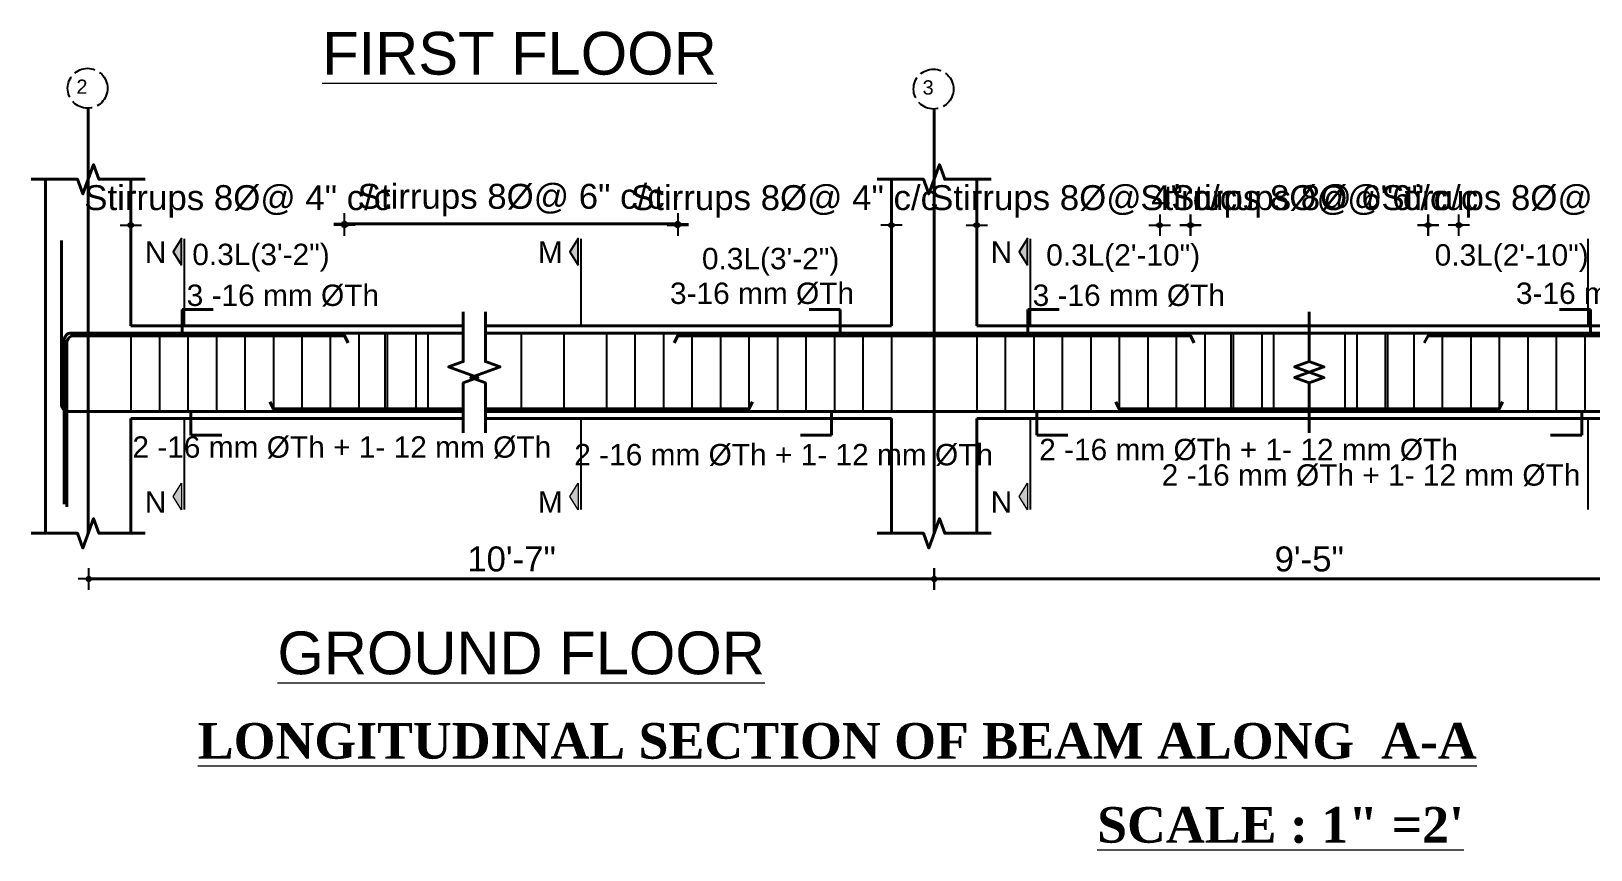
# Model space of a CAD drawing. Header units: inches. Extents: x -4597 to 93300, y -14139 to 5932.
# Drawn here: x 4019.8 to 4457.8, y -9684.2 to -9454.4 of the extents above; entities that cross this region are included whole.
import ezdxf
from ezdxf.enums import TextEntityAlignment as Align

# ---------------------------------------------------------------- set-up
doc = ezdxf.new("R2010")
doc.units = ezdxf.units.IN
doc.header["$LTSCALE"] = 0.5
doc.header["$MEASUREMENT"] = 0
doc.header["$PDMODE"] = 66
doc.linetypes.add('ACAD_ISO02W100', pattern=[15, 12, -3])
for name, color, linetype, lineweight in [('BAR', 5, 'Continuous', 40), ('HATCH1', 4, 'ACAD_ISO02W100', 13), ('TEXT', 220, 'Continuous', 9), ('wall', 20, 'Continuous', 40)]:
    doc.layers.add(name, color=color, linetype=linetype, lineweight=lineweight)
doc.layers.add('DIMENSION', color=5, linetype='Continuous')
doc.layers.add('STIRRUP', color=10, linetype='Continuous')
doc.styles.add('1.8', font='times.ttf', dxfattribs={"width": 0.8, "height": 6})
doc.styles.add('style1', font='arial.ttf', dxfattribs={"height": 7})
doc.dimstyles.new('1.4', dxfattribs={"dimscale": 0, "dimtxt": 6, "dimasz": 0.5, "dimexe": 2, "dimexo": 9, "dimgap": 2, "dimtad": 1, "dimdec": 0, "dimlfac": 0.5, "dimzin": 3, "dimdsep": 46, "dimlunit": 4, "dimtxsty": '1.8', "dimblk": 'DIM', "dimcen": 3, "dimdle": 3, "dimse1": 1, "dimse2": 1, "dimclrd": 256, "dimclre": 256, "dimclrt": 7, "dimadec": 1, "dimazin": 2, "dimtfac": 1, "dimtdec": 0, "dimtix": 1, "dimtofl": 0, "dimtmove": 2, "dimatfit": 3, "dimldrblk": 'ARW', "dimfxl": 2, "dimfrac": 2, "dimtolj": 2, "dimtzin": 0, "dimarcsym": 0})

# ---------------------------------------------------------------- blocks, each defined once
blk = doc.blocks.new('DIM')
at = {"layer": 'DIMENSION'}
h = blk.add_hatch(color=256, dxfattribs=at)
h.paths.add_polyline_path([(0, 1.28), (0, 0), (1.28, 0, 0.414214)])
h.paths.add_polyline_path([(1.28, 0), (0, 0), (0, -1.28, 0.414214)])
h.paths.add_polyline_path([(0, 0), (-1.28, 0, 0.414214), (0, -1.28)])
h.paths.add_polyline_path([(0, 1.28, 0.414214), (-1.28, 0), (0, 0)])
for p, q in [((-6, 0), (6, 0)), ((0, 6), (0, -6))]:
    blk.add_line(p, q, dxfattribs=at)
blk.add_circle((0, 0), 1.28, dxfattribs=at)
blk = doc.blocks.new('*D721')
at = {"layer": 'Defpoints', "color": 0, "ltscale": 10, "transparency": 16777216}
for p in [(88826.57, 17143.18), (88901.92, 17126.64), (88826.57, 17112.13)]:
    blk.add_point(p, dxfattribs=at)
at = {"layer": 'DIMENSION', "lineweight": -2, "ltscale": 10, "transparency": 16777216}
for p, q in [((88826.07, 17143.18), (88825.57, 17143.18)), ((88902.42, 17143.18), (88902.92, 17143.18))]:
    blk.add_line(p, q, dxfattribs=at)
at = {"layer": 'DIMENSION', "lineweight": -2, "ltscale": 10, "transparency": 16777216, "xscale": 0.5, "yscale": 0.5, "zscale": 0.5}
blk.add_blockref('DIM', (88826.57, 17143.18), dxfattribs=at)
at = {"layer": 'DIMENSION', "lineweight": -2, "ltscale": 10, "transparency": 16777216, "xscale": 0.5, "yscale": 0.5, "zscale": 0.5, "rotation": 180}
blk.add_blockref('DIM', (88901.92, 17143.18), dxfattribs=at)
at = {"layer": 'DIMENSION', "color": 7, "ltscale": 10, "transparency": 16777216, "insert": (88864.25, 17149.84), "char_height": 7, "attachment_point": 5, "style": 'style1'}
blk.add_mtext('\\A2;Stirrups 8%%C@ 6" c/c', dxfattribs=at)
blk = doc.blocks.new('ARW')
at = {"layer": 'DIMENSION'}
blk.add_lwpolyline([(10, 0, 0, 6, 0), (0, 0, 0, 0, 0), (10, 0, 0, 0, 0)], format="xyseb", dxfattribs=at)
blk = doc.blocks.new('*D722')
at = {"layer": 'Defpoints', "color": 0, "ltscale": 10, "transparency": 16777216}
for p in [(88766.57, 17143.18), (88766.57, 17129.64), (88826.57, 17112.13)]:
    blk.add_point(p, dxfattribs=at)
at = {"layer": 'DIMENSION', "lineweight": -2, "ltscale": 10, "transparency": 16777216}
for p, q in [((88766.07, 17143.18), (88765.57, 17143.18)), ((88827.07, 17143.18), (88827.57, 17143.18))]:
    blk.add_line(p, q, dxfattribs=at)
at = {"layer": 'DIMENSION', "lineweight": -2, "ltscale": 10, "transparency": 16777216, "xscale": 0.5, "yscale": 0.5, "zscale": 0.5}
blk.add_blockref('DIM', (88766.57, 17143.18), dxfattribs=at)
at = {"layer": 'DIMENSION', "lineweight": -2, "ltscale": 10, "transparency": 16777216, "xscale": 0.5, "yscale": 0.5, "zscale": 0.5, "rotation": 180}
blk.add_blockref('DIM', (88826.57, 17143.18), dxfattribs=at)
at = {"layer": 'DIMENSION', "color": 7, "ltscale": 10, "transparency": 16777216, "insert": (88796.57, 17149.84), "char_height": 7, "attachment_point": 5, "style": 'style1'}
blk.add_mtext('\\A2;Stirrups 8%%C@ 4" c/c', dxfattribs=at)
blk = doc.blocks.new('*D723')
at = {"layer": 'Defpoints', "color": 0, "ltscale": 10, "transparency": 16777216}
for p in [(88742.57, 17143.18), (88742.57, 17129.64), (88682.57, 17112.13)]:
    blk.add_point(p, dxfattribs=at)
at = {"layer": 'DIMENSION', "lineweight": -2, "ltscale": 10, "transparency": 16777216}
for p, q in [((88682.07, 17143.18), (88681.57, 17143.18)), ((88743.07, 17143.18), (88743.57, 17143.18))]:
    blk.add_line(p, q, dxfattribs=at)
at = {"layer": 'DIMENSION', "lineweight": -2, "ltscale": 10, "transparency": 16777216, "xscale": 0.5, "yscale": 0.5, "zscale": 0.5}
blk.add_blockref('DIM', (88682.57, 17143.18), dxfattribs=at)
at = {"layer": 'DIMENSION', "lineweight": -2, "ltscale": 10, "transparency": 16777216, "xscale": 0.5, "yscale": 0.5, "zscale": 0.5, "rotation": 180}
blk.add_blockref('DIM', (88742.57, 17143.18), dxfattribs=at)
at = {"layer": 'DIMENSION', "color": 7, "ltscale": 10, "transparency": 16777216, "insert": (88712.57, 17149.84), "char_height": 7, "attachment_point": 5, "style": 'style1'}
blk.add_mtext('\\A2;Stirrups 8%%C@ 4" c/c', dxfattribs=at)
blk = doc.blocks.new('*D724')
at = {"layer": 'Defpoints', "color": 0, "ltscale": 10, "transparency": 16777216}
for p in [(88529.01, 17143.18), (88529.01, 17129.64), (88589.01, 17112.13)]:
    blk.add_point(p, dxfattribs=at)
at = {"layer": 'DIMENSION', "lineweight": -2, "ltscale": 10, "transparency": 16777216}
for p, q in [((88528.51, 17143.18), (88528.01, 17143.18)), ((88589.51, 17143.18), (88590.01, 17143.18))]:
    blk.add_line(p, q, dxfattribs=at)
at = {"layer": 'DIMENSION', "lineweight": -2, "ltscale": 10, "transparency": 16777216, "xscale": 0.5, "yscale": 0.5, "zscale": 0.5}
blk.add_blockref('DIM', (88529.01, 17143.18), dxfattribs=at)
at = {"layer": 'DIMENSION', "lineweight": -2, "ltscale": 10, "transparency": 16777216, "xscale": 0.5, "yscale": 0.5, "zscale": 0.5, "rotation": 180}
blk.add_blockref('DIM', (88589.01, 17143.18), dxfattribs=at)
at = {"layer": 'DIMENSION', "color": 7, "ltscale": 10, "transparency": 16777216, "insert": (88559.01, 17149.84), "char_height": 7, "attachment_point": 5, "style": 'style1'}
blk.add_mtext('\\A2;Stirrups 8%%C@ 4" c/c', dxfattribs=at)
blk = doc.blocks.new('*D756')
at = {"layer": 'Defpoints', "color": 0, "ltscale": 10, "transparency": 16777216}
for p in [(88589.01, 17143.55), (88589.01, 17112.13), (88682.57, 17112.13)]:
    blk.add_point(p, dxfattribs=at)
at = {"layer": 'DIMENSION', "lineweight": -2, "ltscale": 10, "transparency": 16777216}
blk.add_line((88682.07, 17143.55), (88589.51, 17143.55), dxfattribs=at)
at = {"layer": 'DIMENSION', "lineweight": -2, "ltscale": 10, "transparency": 16777216, "xscale": 0.5, "yscale": 0.5, "zscale": 0.5, "rotation": 180}
blk.add_blockref('DIM', (88589.01, 17143.55), dxfattribs=at)
at = {"layer": 'DIMENSION', "lineweight": -2, "ltscale": 10, "transparency": 16777216, "xscale": 0.5, "yscale": 0.5, "zscale": 0.5}
blk.add_blockref('DIM', (88682.57, 17143.55), dxfattribs=at)
at = {"layer": 'DIMENSION', "color": 7, "ltscale": 10, "transparency": 16777216, "insert": (88635.79, 17150.21), "char_height": 7, "attachment_point": 5, "style": 'style1'}
blk.add_mtext('\\A2;Stirrups 8%%C@ 6" c/c', dxfattribs=at)
blk = doc.blocks.new('*D725')
at = {"layer": 'Defpoints', "color": 0, "ltscale": 10, "transparency": 16777216}
for p in [(88754.57, 17056.69), (88965.28, 17058.4), (88754.57, 17043.87)]:
    blk.add_point(p, dxfattribs=at)
at = {"layer": 'DIMENSION', "lineweight": -2, "ltscale": 10, "transparency": 16777216}
blk.add_line((88964.78, 17043.87), (88755.07, 17043.87), dxfattribs=at)
at = {"layer": 'DIMENSION', "lineweight": -2, "ltscale": 10, "transparency": 16777216, "xscale": 0.5, "yscale": 0.5, "zscale": 0.5, "rotation": 180}
blk.add_blockref('DIM', (88754.57, 17043.87), dxfattribs=at)
at = {"layer": 'DIMENSION', "lineweight": -2, "ltscale": 10, "transparency": 16777216, "xscale": 0.5, "yscale": 0.5, "zscale": 0.5}
blk.add_blockref('DIM', (88965.28, 17043.87), dxfattribs=at)
at = {"layer": 'DIMENSION', "color": 7, "ltscale": 10, "transparency": 16777216, "insert": (88859.92, 17049.45), "char_height": 7, "attachment_point": 5, "style": 'style1'}
blk.add_mtext('\\A2;9{\\fArial TUR|b0|i0|c162|p34;\'-}5{\\fArial TUR|b0|i0|c162|p34;"}', dxfattribs=at)
blk = doc.blocks.new('*D726')
at = {"layer": 'Defpoints', "color": 0, "ltscale": 10, "transparency": 16777216}
for p in [(88517.22, 17056.69), (88754.57, 17056.69), (88517.22, 17043.87)]:
    blk.add_point(p, dxfattribs=at)
at = {"layer": 'DIMENSION', "lineweight": -2, "ltscale": 10, "transparency": 16777216}
blk.add_line((88754.07, 17043.87), (88517.72, 17043.87), dxfattribs=at)
at = {"layer": 'DIMENSION', "lineweight": -2, "ltscale": 10, "transparency": 16777216, "xscale": 0.5, "yscale": 0.5, "zscale": 0.5, "rotation": 180}
blk.add_blockref('DIM', (88517.22, 17043.87), dxfattribs=at)
at = {"layer": 'DIMENSION', "lineweight": -2, "ltscale": 10, "transparency": 16777216, "xscale": 0.5, "yscale": 0.5, "zscale": 0.5}
blk.add_blockref('DIM', (88754.57, 17043.87), dxfattribs=at)
at = {"layer": 'DIMENSION', "color": 7, "ltscale": 10, "transparency": 16777216, "insert": (88635.9, 17049.45), "char_height": 7, "attachment_point": 5, "style": 'style1'}
blk.add_mtext('\\A2;10{\\fArial TUR|b0|i0|c162|p34;\'-}7{\\fArial TUR|b0|i0|c162|p34;"}', dxfattribs=at)
blk = doc.blocks.new('*D729')
at = {"layer": 'Defpoints', "color": 0, "ltscale": 10, "transparency": 16777216}
for p in [(88893.28, 17143.18), (88817.92, 17126.64), (88893.28, 17112.13)]:
    blk.add_point(p, dxfattribs=at)
at = {"layer": 'DIMENSION', "lineweight": -2, "ltscale": 10, "transparency": 16777216}
for p, q in [((88817.42, 17143.18), (88816.92, 17143.18)), ((88893.78, 17143.18), (88894.28, 17143.18))]:
    blk.add_line(p, q, dxfattribs=at)
at = {"layer": 'DIMENSION', "lineweight": -2, "ltscale": 10, "transparency": 16777216, "xscale": 0.5, "yscale": 0.5, "zscale": 0.5}
blk.add_blockref('DIM', (88817.92, 17143.18), dxfattribs=at)
at = {"layer": 'DIMENSION', "lineweight": -2, "ltscale": 10, "transparency": 16777216, "xscale": 0.5, "yscale": 0.5, "zscale": 0.5, "rotation": 180}
blk.add_blockref('DIM', (88893.28, 17143.18), dxfattribs=at)
at = {"layer": 'DIMENSION', "color": 7, "ltscale": 10, "transparency": 16777216, "insert": (88855.6, 17149.84), "char_height": 7, "attachment_point": 5, "style": 'style1'}
blk.add_mtext('\\A2;Stirrups 8%%C@ 6" c/c', dxfattribs=at)
blk = doc.blocks.new('*D730')
at = {"layer": 'Defpoints', "color": 0, "ltscale": 10, "transparency": 16777216}
for p in [(88953.28, 17143.18), (88953.28, 17129.64), (88893.28, 17112.13)]:
    blk.add_point(p, dxfattribs=at)
at = {"layer": 'DIMENSION', "lineweight": -2, "ltscale": 10, "transparency": 16777216}
for p, q in [((88892.78, 17143.18), (88892.28, 17143.18)), ((88953.78, 17143.18), (88954.28, 17143.18))]:
    blk.add_line(p, q, dxfattribs=at)
at = {"layer": 'DIMENSION', "lineweight": -2, "ltscale": 10, "transparency": 16777216, "xscale": 0.5, "yscale": 0.5, "zscale": 0.5}
blk.add_blockref('DIM', (88893.28, 17143.18), dxfattribs=at)
at = {"layer": 'DIMENSION', "lineweight": -2, "ltscale": 10, "transparency": 16777216, "xscale": 0.5, "yscale": 0.5, "zscale": 0.5, "rotation": 180}
blk.add_blockref('DIM', (88953.28, 17143.18), dxfattribs=at)
at = {"layer": 'DIMENSION', "color": 7, "ltscale": 10, "transparency": 16777216, "insert": (88923.28, 17149.84), "char_height": 7, "attachment_point": 5, "style": 'style1'}
blk.add_mtext('\\A2;Stirrups 8%%C@ 4" c/c', dxfattribs=at)
blk = doc.blocks.new('1111111')
at = {"layer": 'TEXT', "ltscale": 10}
for points in [[(88543.21, 17139.42), (88543.21, 17131.92), (88540.9, 17135.67)], [(88654.58, 17139.42), (88654.58, 17131.92), (88652.27, 17135.67)], [(88780.77, 17139.42), (88780.77, 17131.92), (88778.46, 17135.67)], [(88543.21, 17063.28), (88543.21, 17070.79), (88540.9, 17067.04)], [(88654.58, 17063.28), (88654.58, 17070.79), (88652.27, 17067.04)], [(88780.77, 17063.28), (88780.77, 17070.79), (88778.46, 17067.04)]]:
    blk.add_hatch(color=256, dxfattribs=at).paths.add_polyline_path(points)
for p, q in [((88517.01, 17156.04), (88517.01, 17175.99)), ((88754.57, 17156.04), (88754.57, 17175.99)), ((88517.01, 17156.04), (88517.01, 17056.69)), ((88754.57, 17156.04), (88754.57, 17056.69)), ((88517.01, 17056.69), (88517.01, 17076.64)), ((88754.57, 17056.69), (88754.57, 17076.64))]:
    blk.add_line(p, q)
at = {"ltscale": 10}
for p, q in [((88505.01, 17112.13), (88505.01, 17156.04)), ((88529.01, 17114.88), (88529.01, 17156.04)), ((88742.57, 17114.88), (88742.57, 17156.04)), ((88766.57, 17114.88), (88766.57, 17156.04)), ((88622.36, 17114.88), (88529.01, 17114.88)), ((88628.57, 17114.88), (88742.57, 17114.88)), ((88859.92, 17114.88), (88766.57, 17114.88)), ((88859.92, 17114.88), (88953.28, 17114.88)), ((88505.01, 17056.69), (88505.01, 17112.13)), ((88622.36, 17088.88), (88529.01, 17088.88)), ((88529.01, 17056.69), (88529.01, 17088.88)), ((88628.57, 17088.88), (88742.57, 17088.88)), ((88742.57, 17056.69), (88742.57, 17088.88)), ((88859.92, 17088.88), (88766.57, 17088.88)), ((88766.57, 17056.69), (88766.57, 17088.88)), ((88859.92, 17088.88), (88953.28, 17088.88))]:
    blk.add_line(p, q, dxfattribs=at)
at = {"linetype": 'Continuous', "ltscale": 10}
for points in [[(88501.01, 17156.04), (88514.01, 17156.04), (88515.51, 17151.92), (88518.51, 17160.16), (88520.01, 17156.04), (88533.01, 17156.04)], [(88738.57, 17156.04), (88751.57, 17156.04), (88753.07, 17151.92), (88756.07, 17160.16), (88757.57, 17156.04), (88770.57, 17156.04)], [(88622.36, 17118.88), (88622.36, 17104.88), (88618.24, 17103.38), (88626.48, 17100.38), (88622.36, 17098.88), (88622.36, 17084.88)], [(88622.36, 17118.88), (88622.36, 17104.88), (88618.24, 17103.38), (88626.48, 17100.38), (88622.36, 17098.88), (88622.36, 17084.88)], [(88628.57, 17118.88), (88628.57, 17104.88), (88632.69, 17103.38), (88624.45, 17100.38), (88628.57, 17098.88), (88628.57, 17084.88)], [(88628.57, 17118.88), (88628.57, 17104.88), (88632.69, 17103.38), (88624.45, 17100.38), (88628.57, 17098.88), (88628.57, 17084.88)], [(88859.92, 17118.88), (88859.92, 17104.88), (88855.8, 17103.38), (88864.05, 17100.38), (88859.92, 17098.88), (88859.92, 17084.88)], [(88859.92, 17118.88), (88859.92, 17104.88), (88855.8, 17103.38), (88864.05, 17100.38), (88859.92, 17098.88), (88859.92, 17084.88)], [(88859.92, 17118.88), (88859.92, 17104.88), (88864.05, 17103.38), (88855.8, 17100.38), (88859.92, 17098.88), (88859.92, 17084.88)], [(88859.92, 17118.88), (88859.92, 17104.88), (88864.05, 17103.38), (88855.8, 17100.38), (88859.92, 17098.88), (88859.92, 17084.88)], [(88501.01, 17056.69), (88514.01, 17056.69), (88515.51, 17052.56), (88518.51, 17060.81), (88520.01, 17056.69), (88533.01, 17056.69)], [(88738.57, 17056.69), (88751.57, 17056.69), (88753.07, 17052.56), (88756.07, 17060.81), (88757.57, 17056.69), (88770.57, 17056.69)]]:
    blk.add_lwpolyline(points, dxfattribs=at)
at = {"layer": 'BAR', "ltscale": 10}
for p, q in [((88517.01, 17112.88), (88622.36, 17112.88)), ((88754.57, 17112.88), (88628.57, 17112.88)), ((88754.57, 17112.88), (88859.92, 17112.88)), ((88965.28, 17112.88), (88859.92, 17112.88)), ((88517.01, 17090.88), (88622.36, 17090.88)), ((88754.57, 17090.88), (88628.57, 17090.88)), ((88754.57, 17090.88), (88859.92, 17090.88)), ((88965.28, 17090.88), (88859.92, 17090.88))]:
    blk.add_line(p, q, dxfattribs=at)
for points in [[(88529.01, 17090.88), (88511.52, 17090.88, -0.414214), (88509.51, 17092.89), (88509.51, 17138.88)], [(88510.26, 17064.88), (88510.26, 17110.86, -0.414214), (88512.27, 17112.88), (88529.01, 17112.88)], [(88511.01, 17064.13), (88511.01, 17110.11, -0.414214), (88513.02, 17112.13), (88529.01, 17112.13)]]:
    blk.add_lwpolyline(points, format="xyb", dxfattribs=at)
for points in [[(88590.05, 17110.13), (88589.01, 17112.13), (88517.01, 17112.13)], [(88681.53, 17110.13), (88682.57, 17112.13), (88754.57, 17112.13)], [(88827.62, 17110.13), (88826.57, 17112.13), (88754.57, 17112.13)], [(88892.23, 17110.13), (88893.28, 17112.13), (88965.28, 17112.13)], [(88568.05, 17093.63), (88569.01, 17091.63), (88622.36, 17091.63)], [(88703.53, 17093.63), (88702.57, 17091.63), (88628.57, 17091.63)], [(88805.62, 17093.63), (88806.57, 17091.63), (88859.92, 17091.63)], [(88914.23, 17093.63), (88913.28, 17091.63), (88859.92, 17091.63)]]:
    blk.add_lwpolyline(points, dxfattribs=at)
at = {"layer": 'DIMENSION', "ltscale": 10}
for p, q in [((88544.06, 17114.88), (88544.06, 17139.37)), ((88655.44, 17114.88), (88655.44, 17139.37)), ((88781.63, 17114.88), (88781.63, 17139.37)), ((88938.22, 17114.88), (88938.22, 17139.37)), ((88544.06, 17063.33), (88544.06, 17088.88)), ((88655.44, 17063.33), (88655.44, 17088.88)), ((88781.63, 17063.33), (88781.63, 17088.88)), ((88938.22, 17063.33), (88938.22, 17088.88))]:
    blk.add_line(p, q, dxfattribs=at)
for points in [[(88543.21, 17131.92), (88543.21, 17139.42), (88540.9, 17135.67), (88543.21, 17131.92)], [(88654.58, 17131.92), (88654.58, 17139.42), (88652.27, 17135.67), (88654.58, 17131.92)], [(88780.77, 17131.92), (88780.77, 17139.42), (88778.46, 17135.67), (88780.77, 17131.92)]]:
    blk.add_lwpolyline(points, dxfattribs=at)
at = {"layer": 'HATCH1', "lineweight": 25}
for centre in [(88516.84, 17181.59), (88754.41, 17181.37)]:
    blk.add_circle(centre, 5.6, dxfattribs=at)
at = {"layer": 'STIRRUP'}
for p, q in [((88529.01, 17113.28), (88529.01, 17090.48)), ((88537.01, 17113.28), (88537.01, 17090.48)), ((88545.01, 17113.28), (88545.01, 17090.48)), ((88553.01, 17113.28), (88553.01, 17090.48)), ((88561.01, 17113.28), (88561.01, 17090.48)), ((88569.01, 17113.28), (88569.01, 17090.48)), ((88577.01, 17113.28), (88577.01, 17090.48)), ((88585.01, 17113.28), (88585.01, 17090.48)), ((88593.01, 17113.28), (88593.01, 17090.48)), ((88600.36, 17113.28), (88600.36, 17090.48)), ((88601.01, 17113.28), (88601.01, 17090.48)), ((88609.01, 17113.28), (88609.01, 17090.48)), ((88612.36, 17113.28), (88612.36, 17090.48)), ((88638.57, 17113.28), (88638.57, 17090.48)), ((88650.57, 17113.28), (88650.57, 17090.48)), ((88662.57, 17113.28), (88662.57, 17090.48)), ((88670.57, 17113.28), (88670.57, 17090.48)), ((88678.57, 17113.28), (88678.57, 17090.48)), ((88686.57, 17113.28), (88686.57, 17090.48)), ((88694.57, 17113.28), (88694.57, 17090.48)), ((88702.57, 17113.28), (88702.57, 17090.48)), ((88710.57, 17113.28), (88710.57, 17090.48)), ((88718.57, 17113.28), (88718.57, 17090.48)), ((88726.57, 17113.28), (88726.57, 17090.48)), ((88734.57, 17113.28), (88734.57, 17090.48)), ((88742.57, 17113.28), (88742.57, 17090.48)), ((88766.57, 17113.28), (88766.57, 17090.48)), ((88774.57, 17113.28), (88774.57, 17090.48)), ((88782.57, 17113.28), (88782.57, 17090.48)), ((88790.57, 17113.28), (88790.57, 17090.48)), ((88798.57, 17113.28), (88798.57, 17090.48)), ((88806.57, 17113.28), (88806.57, 17090.48)), ((88814.57, 17113.28), (88814.57, 17090.48)), ((88822.57, 17113.28), (88822.57, 17090.48)), ((88830.57, 17113.28), (88830.57, 17090.48)), ((88837.92, 17113.28), (88837.92, 17090.48)), ((88838.57, 17113.28), (88838.57, 17090.48)), ((88846.57, 17113.28), (88846.57, 17090.48)), ((88849.92, 17113.28), (88849.92, 17090.48)), ((88869.92, 17113.28), (88869.92, 17090.48)), ((88873.28, 17113.28), (88873.28, 17090.48)), ((88881.28, 17113.28), (88881.28, 17090.48)), ((88881.92, 17113.28), (88881.92, 17090.48)), ((88889.28, 17113.28), (88889.28, 17090.48)), ((88897.28, 17113.28), (88897.28, 17090.48)), ((88905.28, 17113.28), (88905.28, 17090.48)), ((88913.28, 17113.28), (88913.28, 17090.48)), ((88921.28, 17113.28), (88921.28, 17090.48)), ((88929.28, 17113.28), (88929.28, 17090.48)), ((88937.28, 17113.28), (88937.28, 17090.48))]:
    blk.add_line(p, q, dxfattribs=at)
at = {"layer": 'TEXT', "ltscale": 10}
for points in [[(88543.21, 17070.79), (88543.21, 17063.28), (88540.9, 17067.04), (88543.21, 17070.79)], [(88654.58, 17070.79), (88654.58, 17063.28), (88652.27, 17067.04), (88654.58, 17070.79)], [(88780.77, 17070.79), (88780.77, 17063.28), (88778.46, 17067.04), (88780.77, 17070.79)]]:
    blk.add_lwpolyline(points, dxfattribs=at)
at = {"layer": 'HATCH1', "lineweight": 25, "style": 'style1'}
for s, p in [('2', (88513.7, 17180.04)), ('3', (88751.34, 17179.82))]:
    blk.add_text(s, height=4, dxfattribs=at).set_placement(p)
at = {"layer": 'TEXT', "style": 'style1'}
for s, p in [('%%UFIRST FLOOR', (88638.12, 17191.42)), ('%%UGROUND FLOOR', (88638.6, 17023.13))]:
    blk.add_text(s, height=12, dxfattribs=at).set_placement(p, align=Align.MIDDLE_CENTER)
at = {"layer": 'TEXT', "ltscale": 10, "style": 'style1'}
for s, p in [('N', (88532.9, 17132.59)), ('M', (88643.31, 17132.59)), ('N', (88770.47, 17132.59)), ('3 -16 mm %%CTh ', (88544.67, 17120.5)), ('3-16 mm %%CTh', (88680.4, 17121.06)), ('3 -16 mm %%CTh ', (88782.24, 17120.5)), ('3-16 mm %%CTh', (88917.97, 17121.06)), ('2 -16 mm %%CTh + 1- 12 mm %%CTh', (88529.43, 17077.91)), ('2 -16 mm %%CTh + 1- 12 mm %%CTh', (88653.52, 17075.77)), ('2 -16 mm %%CTh + 1- 12 mm %%CTh', (88784.08, 17077.21)), ('2 -16 mm %%CTh + 1- 12 mm %%CTh', (88818.48, 17070.06)), ('N', (88532.9, 17062.46)), ('M', (88643.31, 17062.46)), ('N', (88770.47, 17062.46))]:
    blk.add_text(s, height=6, dxfattribs=at).set_placement(p)
at = {"layer": 'TEXT', "style": 'style1'}
for s, p in [('0.3L(3\'-2")', (88546.25, 17131.96)), ('0.3L(3\'-2")', (88689.37, 17130.79)), ('0.3L(2\'-10")', (88786.05, 17131.82)), ('0.3L(2\'-10")', (88895.16, 17131.82))]:
    blk.add_text(s, height=6, dxfattribs=at).set_placement(p)
at = {"layer": 'TEXT', "char_height": 10, "width": 450.6233, "attachment_point": 3, "style": 'style1'}
for s, insert in [('{\\fTimes New Roman|b1|i0|c0|p18;\\LLONGITUDINAL SECTION OF BEAM ALONG  A-A}', (88906.97, 17003.44)), ('{\\fTimes New Roman|b1|i0|c0|p18;\\LSCALE : 1" =2\'}', (88903.38, 16979.87))]:
    blk.add_mtext(s, dxfattribs=dict(at, insert=insert))
at = {"layer": 'DIMENSION', "ltscale": 10}
for base, p1, p2, angle, text, picture, middle in [((88529.01, 17143.18), (88589.01, 17112.13), (88529.01, 17129.64), 180, 'Stirrups 8%%C@ 4" c/c', '*D724', (88559.01, 17149.84)), ((88589.01, 17143.55), (88682.57, 17112.13), (88589.01, 17112.13), 180, 'Stirrups 8%%C@ 6" c/c', '*D756', (88635.79, 17150.21)), ((88742.57, 17143.18), (88682.57, 17112.13), (88742.57, 17129.64), 0, 'Stirrups 8%%C@ 4" c/c', '*D723', (88712.57, 17149.84)), ((88766.57, 17143.18), (88826.57, 17112.13), (88766.57, 17129.64), 180, 'Stirrups 8%%C@ 4" c/c', '*D722', (88796.57, 17149.84)), ((88893.28, 17143.18), (88817.92, 17126.64), (88893.28, 17112.13), 0, 'Stirrups 8%%C@ 6" c/c', '*D729', (88855.6, 17149.84)), ((88826.57, 17143.18), (88901.92, 17126.64), (88826.57, 17112.13), 180, 'Stirrups 8%%C@ 6" c/c', '*D721', (88864.25, 17149.84)), ((88953.28, 17143.18), (88893.28, 17112.13), (88953.28, 17129.64), 0, 'Stirrups 8%%C@ 4" c/c', '*D730', (88923.28, 17149.84)), ((88517.22, 17043.87), (88754.57, 17056.69), (88517.22, 17056.69), 180, '10{\\fArial TUR|b0|i0|c162|p34;\'-}7{\\fArial TUR|b0|i0|c162|p34;"}', '*D726', (88635.9, 17049.45)), ((88754.57, 17043.87), (88965.28, 17058.4), (88754.57, 17056.69), 180, '9{\\fArial TUR|b0|i0|c162|p34;\'-}5{\\fArial TUR|b0|i0|c162|p34;"}', '*D725', (88859.92, 17049.45))]:
    dim = blk.add_linear_dim(base=base, p1=p1, p2=p2, angle=angle, text=text, dimstyle='1.4', override={"dimscale": 1, "dimtxsty": 'style1'}, dxfattribs=at)
    dim.commit()
    dim.dimension.update_dxf_attribs({"geometry": picture, "text_midpoint": middle})
for points in [[(88543.36, 17113.28), (88543.36, 17119.49), (88552.08, 17119.49)], [(88728.22, 17113.28), (88728.22, 17119.49), (88719.5, 17119.49)], [(88780.93, 17113.28), (88780.93, 17119.49), (88789.65, 17119.49)], [(88938.92, 17113.28), (88938.92, 17119.49), (88930.2, 17119.49)], [(88545.84, 17090.48), (88545.84, 17084.27), (88554.56, 17084.27)], [(88725.73, 17090.48), (88725.73, 17084.27), (88717.01, 17084.27)], [(88783.41, 17090.48), (88783.41, 17084.27), (88792.13, 17084.27)], [(88936.44, 17090.48), (88936.44, 17084.27), (88927.72, 17084.27)]]:
    blk.add_leader(points, dimstyle='1.4', override={"dimscale": 1, "dimtxsty": 'style1'}, dxfattribs=at)

msp = doc.modelspace()

# ---------------------------------------------------------------- block references
at = {"layer": 'wall', "linetype": 'ByBlock'}
msp.add_blockref('1111111', (-84481.17, -26652.04), dxfattribs=at)

doc.saveas('drawing.dxf')
